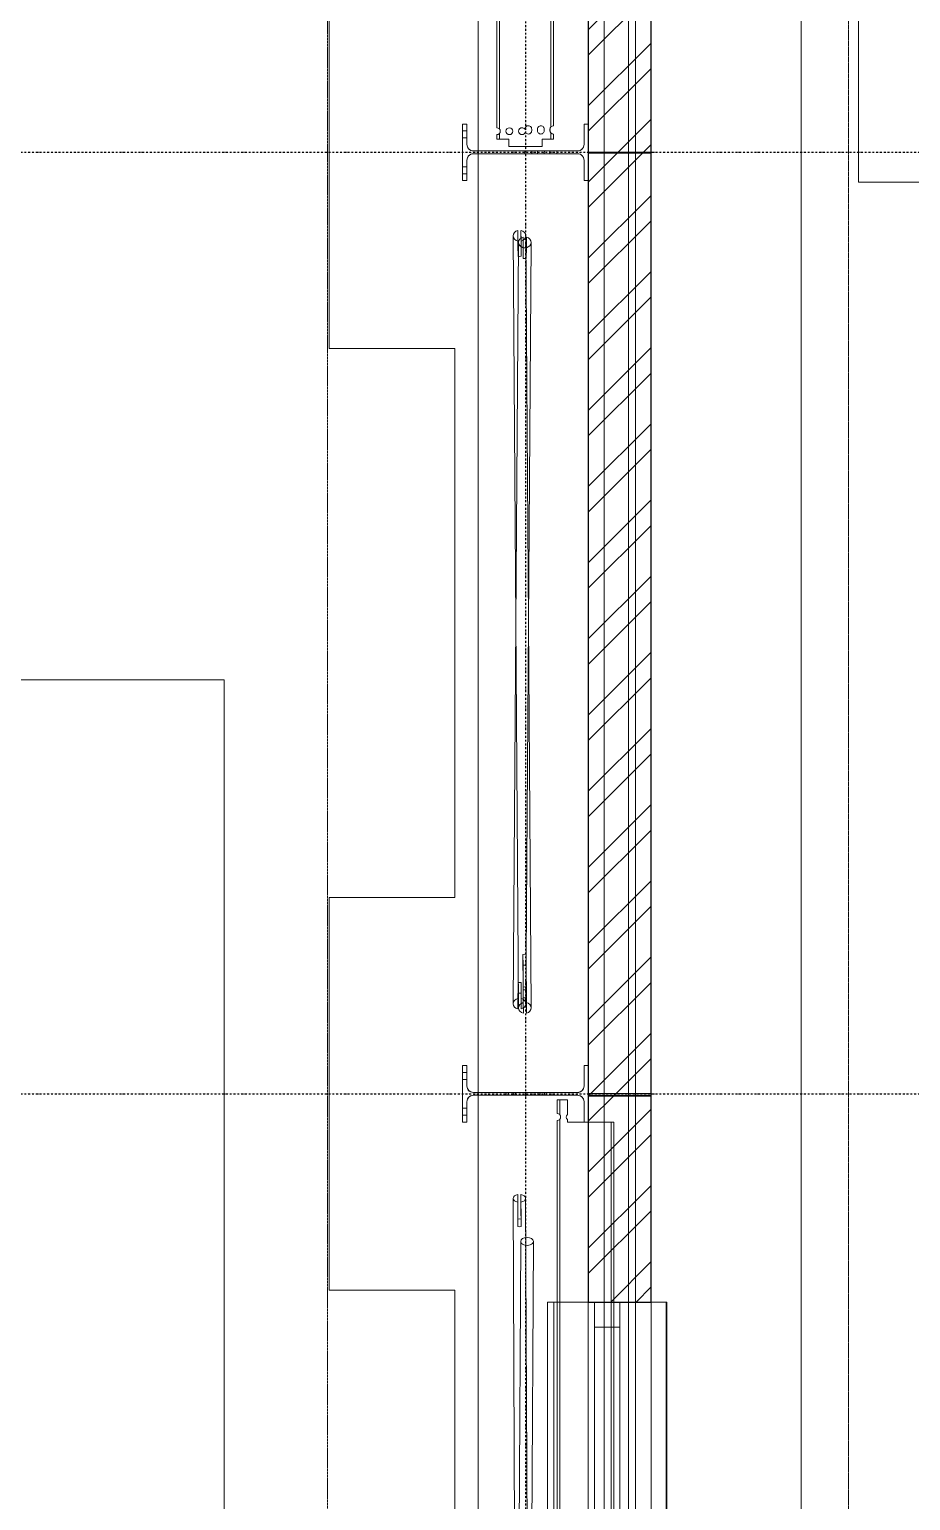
# Model space of a CAD drawing. Header units: millimetres. Extents: x 2179 to 48742, y 3478 to 161002.
# Drawn here: x 36261 to 39065, y 136601 to 141284 of the extents above; entities that cross this region are included whole.
import ezdxf

# ---------------------------------------------------------------- set-up
doc = ezdxf.new("R2010")
doc.units = ezdxf.units.MM
for name, pattern in [('1_Čerchovaná 6_0mm', [12, 6, -3, 0, -3]), ('3_Čárkovaná 1_0mm', [2, 1, -1]), ('IMPORT-DASHED _2_', [9.652, 8.128, -1.524])]:
    doc.linetypes.add(name, pattern=pattern)
for name, color, linetype, lineweight, true_color in [('2966-1_navrh dispozice stroju-HK_02_dwg-1', 7, 'Continuous', 9, 0x919191), ('A-WALL-PATT-1', 9, 'Continuous', 9, 0x808080), ('man_ plochy-1', 7, 'IMPORT-DASHED _2_', 9, 0x919191), ('man_ plochy-2', 7, 'Continuous', 9, 0x919191), ('S-GRID-1', 9, '1_Čerchovaná 6_0mm', 25, 0x808080)]:
    doc.layers.add(name, color=color, linetype=linetype, lineweight=lineweight, true_color=true_color)
for name, color, linetype, lineweight in [('A-DETL-MBND', 7, '3_Čárkovaná 1_0mm', 9), ('A-FLOR', 7, 'Continuous', 9), ('A-GENM', 7, 'Continuous', 9), ('A-GLAZ', 7, 'Continuous', 9), ('A-GLAZ-SILL', 7, 'Continuous', 9), ('A-WALL', 7, 'Continuous', 9), ('A-WALL-1', 7, 'Continuous', 25), ('filtrační jednotka', 7, 'Continuous', 9), ('S-BEAM', 7, 'Continuous', 9), ('S-COLS', 7, 'Continuous', 9)]:
    doc.layers.add(name, color=color, linetype=linetype, lineweight=lineweight)
pattern_1 = [(45.00036, (-161918.41, 0), (-121.23422, 121.2327), []), (45.00036, (-161837.59, 0.0005), (-121.23422, 121.2327), [])]

# ---------------------------------------------------------------- blocks, each defined once
blk = doc.blocks.new('Sloup IPE - 387935-1NP _ stroje')
at = {"layer": 'S-COLS'}
for p, q in [((243669.6, 18021.8), (243576.8, 17867.5)), ((243576.8, 17867.5), (243669.6, 18021.8)), ((243658.2, 18002.9), (243646.9, 17984.1)), ((243646.9, 17984.1), (243658.2, 18002.9)), ((243658.2, 18002.9), (243646.9, 17984.1)), ((243646.9, 17984.1), (243658.2, 18002.9)), ((243658.2, 18002.9), (243646.9, 17984.1)), ((243646.9, 17984.1), (243658.2, 18002.9)), ((243658.2, 18002.9), (243646.9, 17984.1)), ((243646.9, 17984.1), (243658.2, 18002.9)), ((243647.8, 17959.4), (243681.1, 18014.8)), ((243681.1, 18014.8), (243647.8, 17959.4)), ((243669.8, 17996), (243658.2, 18002.9)), ((243669.8, 17996), (243658.2, 18002.9)), ((243669.8, 17996), (243658.2, 18002.9)), ((243669.8, 17996), (243658.2, 18002.9)), ((243669.8, 17996), (243658.5, 17977.1)), ((243658.5, 17977.1), (243669.8, 17996)), ((243669.8, 17996), (243658.5, 17977.1)), ((243658.5, 17977.1), (243669.8, 17996)), ((243669.8, 17996), (243658.5, 17977.1)), ((243658.5, 17977.1), (243669.8, 17996)), ((243669.8, 17996), (243658.5, 17977.1)), ((243658.5, 17977.1), (243669.8, 17996)), ((243681.1, 18014.8), (243669.6, 18021.8)), ((243669.6, 18021.8), (243681.1, 18014.8)), ((243646.9, 17984.1), (243658.5, 17977.1)), ((243646.9, 17984.1), (243658.5, 17977.1)), ((243646.9, 17984.1), (243658.5, 17977.1)), ((243646.9, 17984.1), (243658.5, 17977.1)), ((243599.5, 17905.2), (243588.2, 17886.4)), ((243588.2, 17886.4), (243599.5, 17905.2)), ((243599.5, 17905.2), (243588.2, 17886.4)), ((243588.2, 17886.4), (243599.5, 17905.2)), ((243599.5, 17905.2), (243588.2, 17886.4)), ((243588.2, 17886.4), (243599.5, 17905.2)), ((243599.5, 17905.2), (243588.2, 17886.4)), ((243588.2, 17886.4), (243599.5, 17905.2)), ((243588.4, 17860.6), (243621.7, 17916)), ((243621.7, 17916), (243588.4, 17860.6)), ((243611.1, 17898.3), (243599.5, 17905.2)), ((243611.1, 17898.3), (243599.5, 17905.2)), ((243611.1, 17898.3), (243599.5, 17905.2)), ((243611.1, 17898.3), (243599.5, 17905.2)), ((243611.1, 17898.3), (243599.7, 17879.4)), ((243599.7, 17879.4), (243611.1, 17898.3)), ((243611.1, 17898.3), (243599.7, 17879.4)), ((243599.7, 17879.4), (243611.1, 17898.3)), ((243611.1, 17898.3), (243599.7, 17879.4)), ((243599.7, 17879.4), (243611.1, 17898.3)), ((243611.1, 17898.3), (243599.7, 17879.4)), ((243599.7, 17879.4), (243611.1, 17898.3)), ((243650.6, 17923.2), (243934.3, 17752.7)), ((243934.3, 17752.7), (243650.6, 17923.2)), ((243938.7, 17760), (243655, 17930.6)), ((243655, 17930.6), (243938.7, 17760)), ((243576.8, 17867.5), (243588.4, 17860.6)), ((243588.4, 17860.6), (243576.8, 17867.5)), ((243588.2, 17886.4), (243599.7, 17879.4)), ((243588.2, 17886.4), (243599.7, 17879.4)), ((243588.2, 17886.4), (243599.7, 17879.4)), ((243588.2, 17886.4), (243599.7, 17879.4)), ((243795.1, 17846.3), (243790.7, 17839)), ((243795.1, 17846.3), (243790.7, 17839)), ((243804.6, 17840.7), (243795.1, 17846.3)), ((243804.6, 17840.7), (243795.1, 17846.3)), ((243800.1, 17833.3), (243790.7, 17839)), ((243800.1, 17833.3), (243790.7, 17839)), ((243800.1, 17833.3), (243809.5, 17827.6)), ((243800.1, 17833.3), (243809.5, 17827.6)), ((243804.6, 17840.7), (243814, 17835)), ((243804.6, 17840.7), (243814, 17835)), ((243809.5, 17827.6), (243814, 17835)), ((243809.5, 17827.6), (243814, 17835)), ((243829.4, 17825.7), (243825, 17818.4)), ((243829.4, 17825.7), (243825, 17818.4)), ((243834.4, 17812.7), (243825, 17818.4)), ((243834.4, 17812.7), (243825, 17818.4)), ((243838.8, 17820.1), (243829.4, 17825.7)), ((243838.8, 17820.1), (243829.4, 17825.7)), ((243834.4, 17812.7), (243843.8, 17807)), ((243834.4, 17812.7), (243843.8, 17807)), ((243838.8, 17820.1), (243848.3, 17814.4)), ((243838.8, 17820.1), (243848.3, 17814.4)), ((243843.8, 17807), (243848.3, 17814.4)), ((243843.8, 17807), (243848.3, 17814.4)), ((243863.7, 17805.1), (243859.3, 17797.8)), ((243863.7, 17805.1), (243859.3, 17797.8)), ((243868.7, 17792.1), (243859.3, 17797.8)), ((243868.7, 17792.1), (243859.3, 17797.8)), ((243873.1, 17799.5), (243863.7, 17805.1)), ((243873.1, 17799.5), (243863.7, 17805.1)), ((243873.1, 17799.5), (243882.5, 17793.8)), ((243873.1, 17799.5), (243882.5, 17793.8)), ((243919.7, 17661.5), (244012.4, 17815.7)), ((244012.4, 17815.7), (243919.7, 17661.5)), ((244000.8, 17822.7), (243967.5, 17767.2)), ((243967.5, 17767.2), (244000.8, 17822.7)), ((244012.4, 17815.7), (244000.8, 17822.7)), ((244000.8, 17822.7), (244012.4, 17815.7)), ((243868.7, 17792.1), (243878.1, 17786.4)), ((243868.7, 17792.1), (243878.1, 17786.4)), ((243878.1, 17786.4), (243882.5, 17793.8)), ((243878.1, 17786.4), (243882.5, 17793.8)), ((243941.4, 17723.9), (243908.1, 17668.4)), ((243908.1, 17668.4), (243941.4, 17723.9)), ((243908.1, 17668.4), (243919.7, 17661.5)), ((243919.7, 17661.5), (243908.1, 17668.4))]:
    blk.add_line(p, q, dxfattribs=at)
at = {"layer": 'S-COLS', "flags": 128}
for points in [[(243655, 17930.6), (243651.3, 17933.4), (243648.3, 17937.1), (243646.1, 17941.2), (243645, 17945.8), (243644.9, 17950.5), (243645.9, 17955.1), (243647.8, 17959.4)], [(243621.7, 17916), (243624.6, 17919.8), (243628.2, 17922.8), (243632.4, 17924.9), (243637, 17926), (243641.7, 17926.1), (243646.3, 17925.2), (243650.6, 17923.2)], [(243934.3, 17752.7), (243938, 17749.8), (243941, 17746.2), (243943.1, 17742), (243944.3, 17737.4), (243944.3, 17732.7), (243943.4, 17728.1), (243941.4, 17723.9)], [(243967.5, 17767.2), (243964.6, 17763.5), (243961, 17760.5), (243956.8, 17758.4), (243952.3, 17757.2), (243947.6, 17757.1), (243943, 17758.1), (243938.7, 17760)]]:
    blk.add_lwpolyline(points, dxfattribs=at)
at = {"layer": 'S-COLS'}
for centre, start, end in [((243665.8, 17948.6), 148.9896, 238.9896), ((243639.7, 17905.2), 58.9896, 148.9896), ((243923.4, 17734.7), 328.9896, 58.9896), ((243949.5, 17778), 238.9896, 328.9896)]:
    blk.add_arc(centre, 21, start, end, dxfattribs=at)
blk = doc.blocks.new('Sloup IPE - 387972-1NP _ stroje')
at = {"layer": 'S-COLS'}
for p, q in [((242125.3, 15452.7), (242032.5, 15298.4)), ((242032.5, 15298.4), (242125.3, 15452.7)), ((242113.9, 15433.9), (242102.6, 15415)), ((242102.6, 15415), (242113.9, 15433.9)), ((242113.9, 15433.9), (242102.6, 15415)), ((242102.6, 15415), (242113.9, 15433.9)), ((242113.9, 15433.9), (242102.6, 15415)), ((242102.6, 15415), (242113.9, 15433.9)), ((242113.9, 15433.9), (242102.6, 15415)), ((242102.6, 15415), (242113.9, 15433.9)), ((242102.6, 15415), (242114.2, 15408.1)), ((242102.6, 15415), (242114.2, 15408.1)), ((242102.6, 15415), (242114.2, 15408.1)), ((242102.6, 15415), (242114.2, 15408.1)), ((242103.5, 15390.3), (242136.9, 15445.8)), ((242136.9, 15445.8), (242103.5, 15390.3)), ((242125.5, 15426.9), (242113.9, 15433.9)), ((242125.5, 15426.9), (242113.9, 15433.9)), ((242125.5, 15426.9), (242113.9, 15433.9)), ((242125.5, 15426.9), (242113.9, 15433.9)), ((242125.5, 15426.9), (242114.2, 15408.1)), ((242114.2, 15408.1), (242125.5, 15426.9)), ((242125.5, 15426.9), (242114.2, 15408.1)), ((242114.2, 15408.1), (242125.5, 15426.9)), ((242125.5, 15426.9), (242114.2, 15408.1)), ((242114.2, 15408.1), (242125.5, 15426.9)), ((242125.5, 15426.9), (242114.2, 15408.1)), ((242114.2, 15408.1), (242125.5, 15426.9)), ((242136.9, 15445.8), (242125.3, 15452.7)), ((242125.3, 15452.7), (242136.9, 15445.8)), ((242055.2, 15336.2), (242043.9, 15317.3)), ((242043.9, 15317.3), (242055.2, 15336.2)), ((242055.2, 15336.2), (242043.9, 15317.3)), ((242043.9, 15317.3), (242055.2, 15336.2)), ((242055.2, 15336.2), (242043.9, 15317.3)), ((242043.9, 15317.3), (242055.2, 15336.2)), ((242055.2, 15336.2), (242043.9, 15317.3)), ((242043.9, 15317.3), (242055.2, 15336.2)), ((242043.9, 15317.3), (242055.5, 15310.3)), ((242043.9, 15317.3), (242055.5, 15310.3)), ((242043.9, 15317.3), (242055.5, 15310.3)), ((242043.9, 15317.3), (242055.5, 15310.3)), ((242044.1, 15291.5), (242077.5, 15346.9)), ((242077.5, 15346.9), (242044.1, 15291.5)), ((242066.8, 15329.2), (242055.2, 15336.2)), ((242066.8, 15329.2), (242055.2, 15336.2)), ((242066.8, 15329.2), (242055.2, 15336.2)), ((242066.8, 15329.2), (242055.2, 15336.2)), ((242066.8, 15329.2), (242055.5, 15310.3)), ((242055.5, 15310.3), (242066.8, 15329.2)), ((242066.8, 15329.2), (242055.5, 15310.3)), ((242055.5, 15310.3), (242066.8, 15329.2)), ((242066.8, 15329.2), (242055.5, 15310.3)), ((242055.5, 15310.3), (242066.8, 15329.2)), ((242066.8, 15329.2), (242055.5, 15310.3)), ((242055.5, 15310.3), (242066.8, 15329.2)), ((242106.3, 15354.1), (242390, 15183.6)), ((242390, 15183.6), (242106.3, 15354.1)), ((242394.4, 15191), (242110.7, 15361.5)), ((242110.7, 15361.5), (242394.4, 15191)), ((242032.5, 15298.4), (242044.1, 15291.5)), ((242044.1, 15291.5), (242032.5, 15298.4)), ((242200.2, 15307.7), (242195.8, 15300.3)), ((242200.2, 15307.7), (242195.8, 15300.3)), ((242200.2, 15307.7), (242195.8, 15300.3)), ((242214.7, 15289), (242195.8, 15300.3)), ((242195.8, 15300.3), (242214.7, 15289)), ((242202.2, 15296.4), (242195.8, 15300.3)), ((242195.8, 15300.3), (242214.7, 15289)), ((242214.7, 15289), (242195.8, 15300.3)), ((242195.8, 15300.3), (242214.7, 15289)), ((242219.1, 15296.3), (242200.2, 15307.7)), ((242200.2, 15307.7), (242219.1, 15296.3)), ((242200.2, 15307.7), (242219.1, 15296.3)), ((242206.7, 15303.8), (242200.2, 15307.7)), ((242219.1, 15296.3), (242200.2, 15307.7)), ((242200.2, 15307.7), (242219.1, 15296.3)), ((242206.7, 15303.8), (242202.2, 15296.4)), ((242206.7, 15303.8), (242202.2, 15296.4)), ((242206.7, 15303.8), (242202.2, 15296.4)), ((242202.2, 15296.4), (242221.1, 15285.1)), ((242221.1, 15285.1), (242202.2, 15296.4)), ((242202.2, 15296.4), (242221.1, 15285.1)), ((242221.1, 15285.1), (242202.2, 15296.4)), ((242202.2, 15296.4), (242221.1, 15285.1)), ((242206.7, 15303.8), (242225.5, 15292.5)), ((242225.5, 15292.5), (242206.7, 15303.8)), ((242206.7, 15303.8), (242225.5, 15292.5)), ((242225.5, 15292.5), (242206.7, 15303.8)), ((242206.7, 15303.8), (242225.5, 15292.5)), ((242214.7, 15289), (242219.1, 15296.3)), ((242214.7, 15289), (242219.1, 15296.3)), ((242219.1, 15296.3), (242214.7, 15289)), ((242221.1, 15285.1), (242214.7, 15289)), ((242225.5, 15292.5), (242219.1, 15296.3)), ((242221.1, 15285.1), (242225.5, 15292.5)), ((242221.1, 15285.1), (242225.5, 15292.5)), ((242221.1, 15285.1), (242225.5, 15292.5)), ((242285.9, 15256.2), (242281.5, 15248.8)), ((242285.9, 15256.2), (242281.5, 15248.8)), ((242285.9, 15256.2), (242281.5, 15248.8)), ((242300.4, 15237.4), (242281.5, 15248.8)), ((242281.5, 15248.8), (242300.4, 15237.4)), ((242288, 15244.9), (242281.5, 15248.8)), ((242281.5, 15248.8), (242300.4, 15237.5)), ((242300.4, 15237.4), (242281.5, 15248.8)), ((242281.5, 15248.8), (242300.4, 15237.4)), ((242304.8, 15244.8), (242285.9, 15256.2)), ((242285.9, 15256.2), (242304.8, 15244.8)), ((242285.9, 15256.2), (242304.8, 15244.8)), ((242292.4, 15252.3), (242285.9, 15256.2)), ((242304.8, 15244.8), (242285.9, 15256.2)), ((242285.9, 15256.2), (242304.8, 15244.8)), ((242292.4, 15252.3), (242287.9, 15244.9)), ((242292.4, 15252.3), (242287.9, 15244.9)), ((242287.9, 15244.9), (242306.8, 15233.6)), ((242306.8, 15233.6), (242287.9, 15244.9)), ((242287.9, 15244.9), (242306.8, 15233.6)), ((242306.8, 15233.6), (242287.9, 15244.9)), ((242292.4, 15252.3), (242288, 15244.9)), ((242288, 15244.9), (242306.8, 15233.6)), ((242292.4, 15252.3), (242311.2, 15241)), ((242311.2, 15241), (242292.4, 15252.3)), ((242292.4, 15252.3), (242311.2, 15241)), ((242311.2, 15241), (242292.4, 15252.3)), ((242292.4, 15252.3), (242311.2, 15241)), ((242300.4, 15237.4), (242304.8, 15244.8)), ((242300.4, 15237.4), (242304.8, 15244.8)), ((242304.8, 15244.8), (242300.4, 15237.5)), ((242306.8, 15233.6), (242300.4, 15237.5)), ((242311.2, 15241), (242304.8, 15244.8)), ((242306.8, 15233.6), (242311.2, 15241)), ((242306.8, 15233.6), (242311.2, 15241)), ((242306.8, 15233.6), (242311.2, 15241)), ((242375.4, 15092.4), (242468.1, 15246.6)), ((242468.1, 15246.6), (242375.4, 15092.4)), ((242456.5, 15253.6), (242423.2, 15198.1)), ((242423.2, 15198.1), (242456.5, 15253.6)), ((242468.1, 15246.6), (242456.5, 15253.6)), ((242456.5, 15253.6), (242468.1, 15246.6)), ((242397.1, 15154.8), (242363.8, 15099.3)), ((242363.8, 15099.3), (242397.1, 15154.8)), ((242363.8, 15099.3), (242375.4, 15092.4)), ((242375.4, 15092.4), (242363.8, 15099.3))]:
    blk.add_line(p, q, dxfattribs=at)
at = {"layer": 'S-COLS', "flags": 128}
for points in [[(242110.7, 15361.5), (242107, 15364.4), (242104, 15368), (242101.8, 15372.2), (242100.7, 15376.7), (242100.6, 15381.4), (242101.6, 15386), (242103.5, 15390.3)], [(242077.5, 15346.9), (242080.3, 15350.7), (242083.9, 15353.7), (242088.1, 15355.8), (242092.7, 15356.9), (242097.4, 15357), (242102, 15356.1), (242106.3, 15354.1)], [(242390, 15183.6), (242393.7, 15180.7), (242396.7, 15177.1), (242398.8, 15172.9), (242400, 15168.4), (242400.1, 15163.7), (242399.1, 15159.1), (242397.1, 15154.8)], [(242423.2, 15198.1), (242420.4, 15194.4), (242416.7, 15191.4), (242412.5, 15189.3), (242408, 15188.1), (242403.3, 15188.1), (242398.7, 15189), (242394.4, 15191)]]:
    blk.add_lwpolyline(points, dxfattribs=at)
at = {"layer": 'S-COLS'}
for centre, start, end in [((242121.5, 15379.5), 148.9896, 238.9896), ((242095.5, 15336.1), 58.9896, 148.9896), ((242379.1, 15165.6), 328.9896, 58.9896), ((242405.2, 15209), 238.9896, 328.9896)]:
    blk.add_arc(centre, 21, start, end, dxfattribs=at)
blk = doc.blocks.new('IPE - 489591-1NP _ stroje')
at = {"layer": 'S-BEAM'}
for p, q in [((248436.5, 25740.4), (243757, 17955.7)), ((248436.5, 25740.4), (243757, 17955.7)), ((248443.3, 25736.3), (243762.1, 17948.6)), ((248443.3, 25736.3), (243762.1, 17948.6)), ((248443.3, 25736.3), (243762.1, 17948.6)), ((243905.9, 17869.5), (248566.7, 25623.2)), ((248566.7, 25623.2), (243905.9, 17869.5)), ((248566.7, 25623.2), (243905.9, 17869.5)), ((248571.7, 25616.1), (243914.5, 17868.4)), ((248571.7, 25616.1), (243914.5, 17868.4)), ((243745.7, 17936.8), (243738, 17924.1)), ((243745.7, 17936.8), (243738, 17924.1)), ((243744.9, 17920), (243738, 17924.1)), ((243738, 17924.1), (243744.9, 17920)), ((243754.3, 17935.6), (243744.9, 17920)), ((243754.3, 17935.6), (243744.9, 17920)), ((243754.3, 17935.6), (243744.9, 17920)), ((243752.6, 17915.3), (243744.9, 17920)), ((243752.6, 17915.3), (243744.9, 17920)), ((243752.6, 17915.3), (243770.5, 17904.6)), ((243752.6, 17915.3), (243770.5, 17904.6)), ((243758.7, 17885), (243770.5, 17904.6)), ((243758.7, 17885), (243770.5, 17904.6)), ((243849.8, 17830.3), (243758.7, 17885)), ((243758.7, 17885), (243849.8, 17830.3)), ((243849.8, 17830.3), (243861.5, 17849.8)), ((243849.8, 17830.3), (243861.5, 17849.8)), ((243877.7, 17840.1), (243861.5, 17849.8)), ((243877.7, 17840.1), (243861.5, 17849.8)), ((243885.4, 17835.5), (243895.9, 17852.8)), ((243895.9, 17852.8), (243885.4, 17835.5)), ((243895.9, 17852.8), (243885.4, 17835.5)), ((243900.9, 17845.7), (243892.3, 17831.3)), ((243900.9, 17845.7), (243892.3, 17831.3)), ((243885.4, 17835.5), (243877.7, 17840.1)), ((243885.4, 17835.5), (243877.7, 17840.1)), ((243892.3, 17831.3), (243885.4, 17835.5)), ((243892.3, 17831.3), (243885.4, 17835.5))]:
    blk.add_line(p, q, dxfattribs=at)
for centre, start, end in [((243751.3, 17946.2), 12.3369, 58.9896), ((243751.3, 17946.2), 12.3369, 58.9896), ((243751.3, 17946.2), 238.9896, 285.6424), ((243751.3, 17946.2), 238.9896, 285.6424), ((243785.6, 17925.6), 58.9896, 238.9896), ((243785.6, 17925.6), 58.9896, 238.9896), ((243785.6, 17925.6), 238.9896, 58.9896), ((243785.6, 17925.6), 238.9896, 58.9896), ((243819.9, 17905), 58.9896, 238.9896), ((243819.9, 17905), 58.9896, 238.9896), ((243819.9, 17905), 238.9896, 310.5265), ((243819.9, 17905), 238.9896, 310.5265), ((243819.9, 17905), 4.1027, 58.9896), ((243819.9, 17905), 4.1027, 58.9896), ((243838, 17896.4), 178.5903, 238.9896), ((243838, 17896.4), 178.5903, 238.9896), ((243840.3, 17900.2), 58.9896, 149.1059), ((243840.3, 17900.2), 58.9896, 149.1059), ((243838, 17896.4), 238.9896, 340.5255), ((243838, 17896.4), 238.9896, 340.5255), ((243840.3, 17900.2), 317.4537, 58.9896), ((243840.3, 17900.2), 317.4537, 58.9896), ((243872.3, 17875.8), 137.4537, 238.9896), ((243872.3, 17875.8), 137.4537, 238.9896), ((243874.6, 17879.5), 58.9896, 160.5255), ((243874.6, 17879.5), 58.9896, 160.5255), ((243872.3, 17875.8), 238.9896, 340.5255), ((243872.3, 17875.8), 238.9896, 340.5255), ((243874.6, 17879.5), 317.4537, 58.9896), ((243874.6, 17879.5), 317.4537, 58.9896), ((243906.6, 17855.2), 192.3369, 238.9896), ((243906.6, 17855.2), 192.3369, 238.9896), ((243908.9, 17858.9), 58.9896, 105.6424), ((243908.9, 17858.9), 58.9896, 105.6424)]:
    blk.add_arc(centre, 11, start, end, dxfattribs=at)
for points, knots in [([(243754.3, 17935.6), (243754.3, 17935.6), (243754.5, 17935.7), (243755.2, 17935.9), (243755.9, 17936.2), (243756.7, 17936.6), (243757.6, 17937.2), (243758.5, 17937.9), (243759.6, 17938.9), (243760.8, 17940.5), (243761.7, 17942.3), (243762.1, 17943.8), (243762.3, 17944.9), (243762.3, 17945.9), (243762.3, 17946.9), (243762.2, 17947.6), (243762.1, 17948.4), (243762.1, 17948.6), (243762.1, 17948.6)], [-1, -1, -1, -1, -0.9, -0.85, -0.8, -0.75, -0.7, -0.65, -0.6, -0.5, -0.4, -0.35, -0.3, -0.25, -0.2, -0.15, -0.1, 0, 0, 0, 0]), ([(243754.3, 17935.6), (243754.3, 17935.6), (243754.5, 17935.7), (243755.2, 17935.9), (243755.9, 17936.2), (243756.7, 17936.6), (243757.6, 17937.2), (243758.5, 17937.9), (243759.6, 17938.9), (243760.8, 17940.5), (243761.7, 17942.3), (243762.1, 17943.8), (243762.3, 17944.9), (243762.3, 17945.9), (243762.3, 17946.9), (243762.2, 17947.6), (243762.1, 17948.4), (243762.1, 17948.6), (243762.1, 17948.6)], [0, 0, 0, 0, 0.1, 0.15, 0.2, 0.25, 0.3, 0.35, 0.4, 0.5, 0.6, 0.65, 0.7, 0.75, 0.8, 0.85, 0.9, 1, 1, 1, 1]), ([(243898.5, 17862.6), (243898, 17862), (243897, 17860.8), (243896.2, 17859), (243895.8, 17857.5), (243895.7, 17856.4), (243895.6, 17855.4), (243895.6, 17854.5), (243895.7, 17853.8), (243895.8, 17853), (243895.9, 17852.8), (243895.9, 17852.8)], [-1, -1, -1, -1, -0.833333, -0.666667, -0.583333, -0.5, -0.416667, -0.333333, -0.25, -0.166667, 0, 0, 0, 0]), ([(243898.5, 17862.6), (243898, 17862), (243897, 17860.8), (243896.2, 17859), (243895.8, 17857.5), (243895.7, 17856.4), (243895.6, 17855.4), (243895.6, 17854.5), (243895.7, 17853.8), (243895.8, 17853), (243895.9, 17852.8), (243895.9, 17852.8)], [0, 0, 0, 0, 0.166667, 0.333333, 0.416667, 0.5, 0.583333, 0.666667, 0.75, 0.833333, 1, 1, 1, 1]), ([(243898.5, 17862.6), (243898.8, 17863.4), (243899.4, 17864.8), (243900.7, 17866.3), (243901.8, 17867.4), (243902.6, 17868), (243903.5, 17868.6), (243904.3, 17869), (243905, 17869.2), (243905.7, 17869.5), (243905.9, 17869.5), (243905.9, 17869.5)], [0, 0, 0, 0, 0.166667, 0.333333, 0.416667, 0.5, 0.583333, 0.666667, 0.75, 0.833333, 1, 1, 1, 1]), ([(243898.5, 17862.6), (243898.8, 17863.4), (243899.4, 17864.8), (243900.7, 17866.3), (243901.8, 17867.4), (243902.6, 17868), (243903.5, 17868.6), (243904.3, 17869), (243905, 17869.2), (243905.7, 17869.5), (243905.9, 17869.5), (243905.9, 17869.5)], [-1, -1, -1, -1, -0.833333, -0.666667, -0.583333, -0.5, -0.416667, -0.333333, -0.25, -0.166667, 0, 0, 0, 0])]:
    blk.add_open_spline(points, degree=3, knots=knots, dxfattribs=at)
blk = doc.blocks.new('Kruhové tyče - 505106-1NP _ stroje')
at = {"layer": 'S-BEAM'}
for p, q in [((242045.2, 15007.8), (239324.6, 10433.9)), ((242053.5, 14992.4), (242029.4, 14951.8)), ((242051.9, 14989.7), (242041.1, 14971.6)), ((242064.3, 15010.5), (242051.9, 14989.7)), ((242064.3, 15010.5), (242053.5, 14992.4)), ((242072.9, 15005.4), (242060.5, 14984.6)), ((242072.9, 15005.4), (242062.1, 14987.3)), ((239359, 10413.4), (242079.6, 14987.3)), ((242024.4, 14943.4), (242012, 14922.6)), ((242041.1, 14971.6), (242017, 14931)), ((242029.4, 14951.8), (242024.4, 14943.4)), ((242049.7, 14966.5), (242025.6, 14925.9)), ((242037.9, 14946.7), (242033, 14938.3)), ((242062.1, 14987.3), (242037.9, 14946.7)), ((242060.5, 14984.6), (242049.7, 14966.5)), ((242017, 14931), (242012, 14922.6)), ((242020.6, 14917.5), (242033, 14938.3)), ((242025.6, 14925.9), (242020.6, 14917.5))]:
    blk.add_line(p, q, dxfattribs=at)
for centre, start_param, end_param in [((242062.4, 14997.6), 0, 1.318116), ((242062.4, 14997.6), 4.965069, 6.283185), ((242062.4, 14997.6), 3.141593, 4.459709), ((242022.5, 14930.5), 4.459709, 4.965069), ((242062.4, 14997.6), 1.823477, 3.141593), ((242022.5, 14930.5), 1.318116, 1.823477)]:
    blk.add_ellipse(centre, major_axis=(-17.2, 10.2), ratio=0.62459, start_param=start_param, end_param=end_param, dxfattribs=at)
blk = doc.blocks.new('Kruhové tyče - 505107-1NP _ stroje')
at = {"layer": 'S-BEAM'}
for p, q in [((241995.6, 14877.7), (239248.5, 10360.6)), ((239282.6, 10339.8), (242029.8, 14857))]:
    blk.add_line(p, q, dxfattribs=at)
for start_param, end_param in [(0, 3.141593), (3.141593, 6.283185)]:
    blk.add_ellipse((242012.7, 14867.3), major_axis=(-17.1, 10.4), ratio=0.624562, start_param=start_param, end_param=end_param, dxfattribs=at)
blk = doc.blocks.new('Kruhové tyče - 505273-1NP _ stroje')
at = {"layer": 'S-BEAM'}
for p, q in [((243624.2, 17633.9), (242372.5, 15518.3)), ((242406.9, 15497.9), (243658.6, 17613.5)), ((243628.4, 17611.7), (243603.8, 17570)), ((243645.7, 17640.9), (243621.1, 17599.2)), ((243628.4, 17611.7), (243645.7, 17640.9)), ((243654.3, 17635.8), (243629.7, 17594.1)), ((243637, 17606.6), (243654.3, 17635.8)), ((243621.1, 17599.2), (243603.8, 17570)), ((243637, 17606.6), (243612.4, 17564.9)), ((243612.4, 17564.9), (243629.7, 17594.1)), ((242472.2, 15657.3), (242419.2, 15567.8)), ((242427.8, 15562.7), (242480.8, 15652.2)), ((242454.9, 15628.1), (242472.2, 15657.3)), ((242480.8, 15652.2), (242463.5, 15623.1)), ((242454.9, 15628.1), (242401.9, 15538.6)), ((242410.5, 15533.5), (242463.5, 15623.1)), ((242394, 15525.2), (242414.6, 15560)), ((242397.3, 15530.8), (242414.6, 15560)), ((242419.2, 15567.8), (242401.9, 15538.6)), ((242402.6, 15520.1), (242423.2, 15554.9)), ((242423.2, 15554.9), (242405.9, 15525.8)), ((242410.5, 15533.5), (242427.8, 15562.7)), ((242376.8, 15496), (242397.3, 15530.8)), ((242376.8, 15496), (242394, 15525.2)), ((242385.4, 15491), (242405.9, 15525.8)), ((242385.4, 15491), (242402.6, 15520.1))]:
    blk.add_line(p, q, dxfattribs=at)
for centre, start_param, end_param in [((243641.4, 17623.7), 0, 1.318116), ((243641.4, 17623.7), 4.965069, 6.283185), ((243641.4, 17623.7), 1.823477, 3.141593), ((243641.4, 17623.7), 3.141593, 4.459709), ((243616.7, 17582.1), 1.318116, 1.823477), ((243616.7, 17582.1), 4.459709, 4.965069), ((242467.8, 15640.2), 4.459709, 4.965069), ((242467.8, 15640.2), 1.318116, 1.823477), ((242410.3, 15542.9), 4.459709, 4.965069), ((242414.9, 15550.6), 4.459709, 4.965069), ((242389.7, 15508.1), 0, 1.318116), ((242389.7, 15508.1), 4.965069, 6.283185), ((242410.3, 15542.9), 1.318116, 1.823477), ((242414.9, 15550.6), 1.318116, 1.823477), ((242389.7, 15508.1), 3.141593, 4.459709), ((242389.7, 15508.1), 1.823477, 3.141593)]:
    blk.add_ellipse(centre, major_axis=(-17.2, 10.2), ratio=0.875121, start_param=start_param, end_param=end_param, dxfattribs=at)
blk = doc.blocks.new('Kruhové tyče - 505274-1NP _ stroje')
at = {"layer": 'S-BEAM'}
for p, q in [((243631.6, 17584.3), (243649.5, 17613.5)), ((243649.5, 17613.5), (243632.1, 17585.1)), ((243628, 17607.1), (242364.9, 15538.7)), ((242399, 15517.8), (243662.1, 17586.3)), ((243632.1, 17585.1), (243614.2, 17555.8)), ((243631.6, 17584.3), (243614.2, 17555.8)), ((243622.8, 17550.6), (243640.6, 17579.9)), ((243622.8, 17550.6), (243640.2, 17579.1)), ((243658, 17608.3), (243640.2, 17579.1)), ((243658, 17608.3), (243640.6, 17579.9)), ((242386.4, 15545.1), (242404.2, 15574.4)), ((242386.9, 15545.9), (242395.4, 15559.9)), ((242394.9, 15539.9), (242412.8, 15569.2)), ((242395.4, 15559.9), (242412.8, 15588.4)), ((242395.4, 15540.7), (242404, 15554.7)), ((242421.4, 15583.2), (242404, 15554.7)), ((242404.2, 15574.4), (242412.8, 15588.4)), ((242412.8, 15569.2), (242421.4, 15583.2)), ((242369, 15516.6), (242386.9, 15545.9)), ((242386.4, 15545.1), (242369, 15516.6)), ((242377.5, 15511.4), (242395.4, 15540.7)), ((242394.9, 15539.9), (242377.5, 15511.4))]:
    blk.add_line(p, q, dxfattribs=at)
for centre, start_param, end_param in [((243645.1, 17596.7), 4.965069, 6.283185), ((243645.1, 17596.7), 0, 1.318116), ((243627.2, 17567.4), 4.459709, 4.965069), ((243645.1, 17596.7), 1.823477, 3.141593), ((243645.1, 17596.7), 3.141593, 4.459709), ((243627.2, 17567.4), 1.318116, 1.823477), ((242408.4, 15571.6), 1.318116, 1.823477), ((242408.4, 15571.6), 4.459709, 4.965069), ((242381.9, 15528.3), 0, 1.318116), ((242381.9, 15528.3), 4.965069, 6.283185), ((242381.9, 15528.3), 1.823477, 3.141593), ((242381.9, 15528.3), 3.141593, 4.459709)]:
    blk.add_ellipse(centre, major_axis=(-17.1, 10.4), ratio=0.861694, start_param=start_param, end_param=end_param, dxfattribs=at)
blk = doc.blocks.new('OKNO_1k - Okno Hala 1000x1000-586513-1NP _ stroje')
at = {"layer": 'A-GENM'}
for p, q in [((500, 230), (-500, 230)), ((-500, 230), (-500, 220)), ((-500, 230), (-500, 210)), ((500, 230), (-500, 230)), ((-500, 80), (-500, 220)), ((-500, 210), (-500, 80)), ((-500, 210), (500, 210)), ((500, 210), (-500, 210)), ((500, 210), (500, 230)), ((500, 220), (500, 230)), ((500, 220), (500, 80)), ((500, 80), (500, 210)), ((500, 80), (-500, 80)), ((500, 80), (-500, 80))]:
    blk.add_line(p, q, dxfattribs=at)
at = {"layer": 'A-GLAZ'}
for p, q in [((-500, 80), (-500, 0)), ((500, 80), (-500, 80)), ((-500, 80), (-500, 0)), ((500, 80), (-500, 80)), ((-420, 80), (-420, 0)), ((-420, 0), (-420, 80)), ((420, 80), (-420, 80)), ((-420, 80), (420, 80)), ((-420, 0), (-420, 80)), ((420, 0), (420, 80)), ((420, 0), (420, 80)), ((420, 80), (420, 0)), ((500, 80), (500, 0)), ((500, 0), (500, 80)), ((500, 0), (-500, 0)), ((-500, 0), (500, 0)), ((-500, 0), (500, 0)), ((-500, -150), (-500, 0)), ((-500, 0), (-500, -148)), ((-500, 0), (500, 0)), ((-500, 0), (500, 0)), ((420, 0), (-420, 0)), ((420, 0), (-420, 0)), ((500, -148), (500, 0)), ((500, 0), (500, -150)), ((-500, -148), (-500, -150)), ((-500, -148), (500, -148)), ((-500, -148), (500, -148)), ((500, -150), (-500, -150)), ((-500, -150), (500, -150)), ((500, -150), (500, -148))]:
    blk.add_line(p, q, dxfattribs=at)
at = {"layer": 'A-GLAZ-SILL'}
blk.add_line((-500, 100), (500, 100), dxfattribs=at)
blk = doc.blocks.new('IPE - 568342-1NP _ stroje')
at = {"layer": 'S-BEAM'}
for p, q in [((242327.3, 15204.5), (242304.6, 15166.8)), ((242327.3, 15204.5), (242304.6, 15166.8)), ((242334.1, 15200.4), (242309.7, 15159.7)), ((242334.1, 15200.4), (242309.7, 15159.7)), ((242334.1, 15200.4), (242309.7, 15159.7)), ((242327.3, 15204.5), (242334.1, 15200.4)), ((242334.1, 15200.4), (242327.3, 15204.5)), ((242355, 15187.8), (242330.7, 15147.4)), ((242355, 15187.8), (242330.7, 15147.4)), ((242341.8, 15195.7), (242334.1, 15200.4)), ((242341.8, 15195.7), (242334.1, 15200.4)), ((242355, 15187.8), (242341.8, 15195.7)), ((242341.8, 15195.7), (242355, 15187.8)), ((242293.3, 15147.9), (239235.9, 10061.7)), ((242293.3, 15147.9), (239235.9, 10061.7)), ((242301.9, 15146.8), (239241, 10054.6)), ((242301.9, 15146.8), (239241, 10054.6)), ((242301.9, 15146.8), (239241, 10054.6)), ((242322.6, 15134), (242318.2, 15126.7)), ((242322.6, 15134), (242318.2, 15126.7)), ((242430.2, 15059.4), (242318.2, 15126.7)), ((242430.2, 15059.4), (242318.2, 15126.7)), ((239396.3, 9994.7), (242437.9, 15054.8)), ((242437.9, 15054.8), (239396.3, 9994.7)), ((242437.9, 15054.8), (239396.3, 9994.7)), ((242444.8, 15050.6), (239403.2, 9990.6)), ((242444.8, 15050.6), (239403.2, 9990.6)), ((242430.2, 15059.4), (242437.9, 15054.8)), ((242430.2, 15059.4), (242437.9, 15054.8)), ((242437.9, 15054.8), (242444.8, 15050.6)), ((242437.9, 15054.8), (242444.8, 15050.6))]:
    blk.add_line(p, q, dxfattribs=at)
for centre, start, end in [((242298.9, 15157.3), 238.9896, 285.6424), ((242298.9, 15157.3), 238.9896, 285.6424), ((242298.9, 15157.3), 12.3369, 58.9896), ((242298.9, 15157.3), 12.3369, 58.9896), ((242333.2, 15136.7), 103.3548, 194.6244), ((242333.2, 15136.7), 103.3548, 194.6244)]:
    blk.add_arc(centre, 11, start, end, dxfattribs=at)
for knots in [[-1, -1, -1, -1, -0.9, -0.85, -0.8, -0.75, -0.7, -0.65, -0.6, -0.5, -0.4, -0.35, -0.3, -0.25, -0.2, -0.15, -0.1, 0, 0, 0, 0], [0, 0, 0, 0, 0.1, 0.15, 0.2, 0.25, 0.3, 0.35, 0.4, 0.5, 0.6, 0.65, 0.7, 0.75, 0.8, 0.85, 0.9, 1, 1, 1, 1]]:
    blk.add_open_spline([(242301.9, 15146.8), (242301.9, 15146.7), (242302.1, 15146.8), (242302.8, 15147.1), (242303.5, 15147.3), (242304.3, 15147.8), (242305.2, 15148.3), (242306.1, 15149), (242307.2, 15150), (242308.4, 15151.6), (242309.3, 15153.5), (242309.7, 15154.9), (242309.9, 15156), (242309.9, 15157.1), (242309.9, 15158), (242309.8, 15158.7), (242309.7, 15159.5), (242309.7, 15159.7), (242309.7, 15159.7)], degree=3, knots=knots, dxfattribs=at)
blk = doc.blocks.new('2966-1_navrh dispozice stroju-HK_02_dwg-876232-1NP _ stroje')
at = {"layer": 'filtrační jednotka', "flags": 128}
blk.add_lwpolyline([(-59644.8, 62138.9), (-57019.9, 60561.1), (-56059.4, 62159.1), (-58684.2, 63736.9)], close=True, dxfattribs=at)
at = {"layer": 'man_ plochy-1', "flags": 128}
blk.add_lwpolyline([(-56626.1, 50512.8), (-70737.9, 58995.4), (-67276.2, 64754.2), (-53164.5, 56271.6)], close=True, dxfattribs=at)
at = {"layer": 'man_ plochy-2', "flags": 128}
blk.add_lwpolyline([(-57674, 56397.7), (-56702.2, 58014.4), (-53603.9, 56152), (-56755.4, 50909.2), (-59853.7, 52771.6), (-58633.6, 54801.4)], dxfattribs=at)

msp = doc.modelspace()

# ---------------------------------------------------------------- hatches: boundary and pattern name
at = {"layer": 'A-WALL-PATT-1'}
h = msp.add_hatch(dxfattribs=at)
h.set_pattern_fill('FP_4', color=256, angle=76.0104, style=0, pattern_type=2)
h.set_pattern_definition(pattern_1)
h.paths.add_polyline_path([(38039.8, 140892.9), (38239.8, 140892.9), (38239.8, 141445.4), (38039.8, 141445.4)])
h.paths.add_polyline_path([(38239.8, 146445.4), (38239.8, 146990.4), (38039.8, 146990.4), (38039.8, 146445.4)])
h = msp.add_hatch(dxfattribs=at)
h.set_pattern_fill('FP_4', color=256, angle=76.0104, style=0, pattern_type=2)
h.set_pattern_definition(pattern_1)
h.paths.add_polyline_path([(38239.8, 137895.4), (38239.8, 140892.9), (38039.8, 140892.9), (38039.8, 137895.4)])
h = msp.add_hatch(dxfattribs=at)
h.set_pattern_fill('FP_4', color=256, angle=76.0104, style=0, pattern_type=2)
h.set_pattern_definition(pattern_1)
h.paths.add_polyline_path([(38239.8, 131797.9), (38239.8, 132232.6), (38039.8, 132232.6), (38039.8, 131797.9)])
h.paths.add_polyline_path([(38039.8, 137232.6), (38239.8, 137232.6), (38239.8, 137895.4), (38039.8, 137895.4)])

# ---------------------------------------------------------------- linework, layer by layer
at = {"layer": 'A-DETL-MBND'}
for p, q in [((38717.3, 150631.4), (38717.3, 124914.4)), ((38717.3, 124914.4), (38717.3, 150631.4)), ((38867.3, 150631.4), (38867.3, 124764.4)), ((38867.3, 124764.4), (38867.3, 150631.4))]:
    msp.add_line(p, q, dxfattribs=at)
at = {"layer": 'A-FLOR'}
for p, q in [((38717.3, 153876.8), (38717.3, 124914.4)), ((38167.3, 125464.4), (38167.3, 153330.4)), ((37689.8, 152931.4), (37689.8, 125829)), ((37214.8, 141517.9), (37214.8, 140267.9)), ((37214.8, 140267.9), (37614.8, 140267.9)), ((37614.8, 140267.9), (37614.8, 138520.4)), ((37614.8, 138520.4), (37214.8, 138520.4)), ((37214.8, 138520.4), (37214.8, 137270.4)), ((37214.8, 137270.4), (37614.8, 137270.4)), ((37614.8, 137270.4), (37614.8, 132422.9))]:
    msp.add_line(p, q, dxfattribs=at)
at = {"layer": 'A-WALL'}
for p, q in [((38089.8, 125429), (38089.8, 153340.4)), ((38189.8, 153340.4), (38189.8, 125429)), ((37689.8, 126029), (37689.8, 151049)), ((38089.8, 125629), (38089.8, 151049)), ((38239.8, 140890.4), (38039.8, 140890.4)), ((38039.8, 137890.4), (38039.8, 140890.4)), ((38039.8, 140890.4), (38239.8, 140890.4)), ((38239.8, 137890.4), (38239.8, 140890.4)), ((38239.8, 137890.4), (38039.8, 137890.4)), ((38039.8, 131787.9), (38039.8, 137887.9)), ((38039.8, 137887.9), (38239.8, 137887.9)), ((38239.8, 137895.4), (38239.8, 137895.4)), ((38239.8, 131787.9), (38239.8, 137887.9)), ((38039.8, 126335.6), (38039.8, 137232.6)), ((38239.8, 126335.6), (38239.8, 137232.6))]:
    msp.add_line(p, q, dxfattribs=at)
at = {"layer": 'A-WALL-1'}
for p, q in [((38039.8, 141445.4), (38039.8, 137895.4)), ((38239.8, 137895.4), (38239.8, 141445.4)), ((38039.8, 140892.9), (38239.8, 140892.9)), ((38239.8, 137895.4), (38039.8, 137895.4)), ((38039.8, 137895.4), (38039.8, 137232.6)), ((38239.8, 137232.6), (38239.8, 137895.4)), ((38039.8, 137232.6), (38239.8, 137232.6))]:
    msp.add_line(p, q, dxfattribs=at)
at = {"layer": 'S-GRID-1'}
for p, q in [((37839.8, 158068.3), (37839.8, 120650.8)), ((15251.9, 140892.9), (41989.2, 140892.9)), ((15251.9, 137895.4), (41989.2, 137895.4))]:
    msp.add_line(p, q, dxfattribs=at)

# ---------------------------------------------------------------- block references
at = {"layer": '2966-1_navrh dispozice stroju-HK_02_dwg-1', "rotation": 301.0103595051887}
msp.add_blockref('2966-1_navrh dispozice stroju-HK_02_dwg-876232-1NP _ stroje', (16370.5, 60726.8), dxfattribs=at)
at = {"layer": 'A-GLAZ', "rotation": 89.99999999999629}
msp.add_blockref('OKNO_1k - Okno Hala 1000x1000-586513-1NP _ stroje', (38139.8, 136732.6), dxfattribs=at)
at = {"layer": 'S-BEAM', "rotation": 31.01035950519297}
for name in ['IPE - 489591-1NP _ stroje', 'Kruhové tyče - 505273-1NP _ stroje', 'Kruhové tyče - 505274-1NP _ stroje', 'IPE - 568342-1NP _ stroje', 'Kruhové tyče - 505106-1NP _ stroje', 'Kruhové tyče - 505107-1NP _ stroje']:
    msp.add_blockref(name, (-161918.4, 0), dxfattribs=at)
at = {"layer": 'S-COLS', "rotation": 31.01035950519297}
for name in ['Sloup IPE - 387935-1NP _ stroje', 'Sloup IPE - 387972-1NP _ stroje']:
    msp.add_blockref(name, (-161918.4, 0), dxfattribs=at)

doc.saveas('drawing.dxf')
